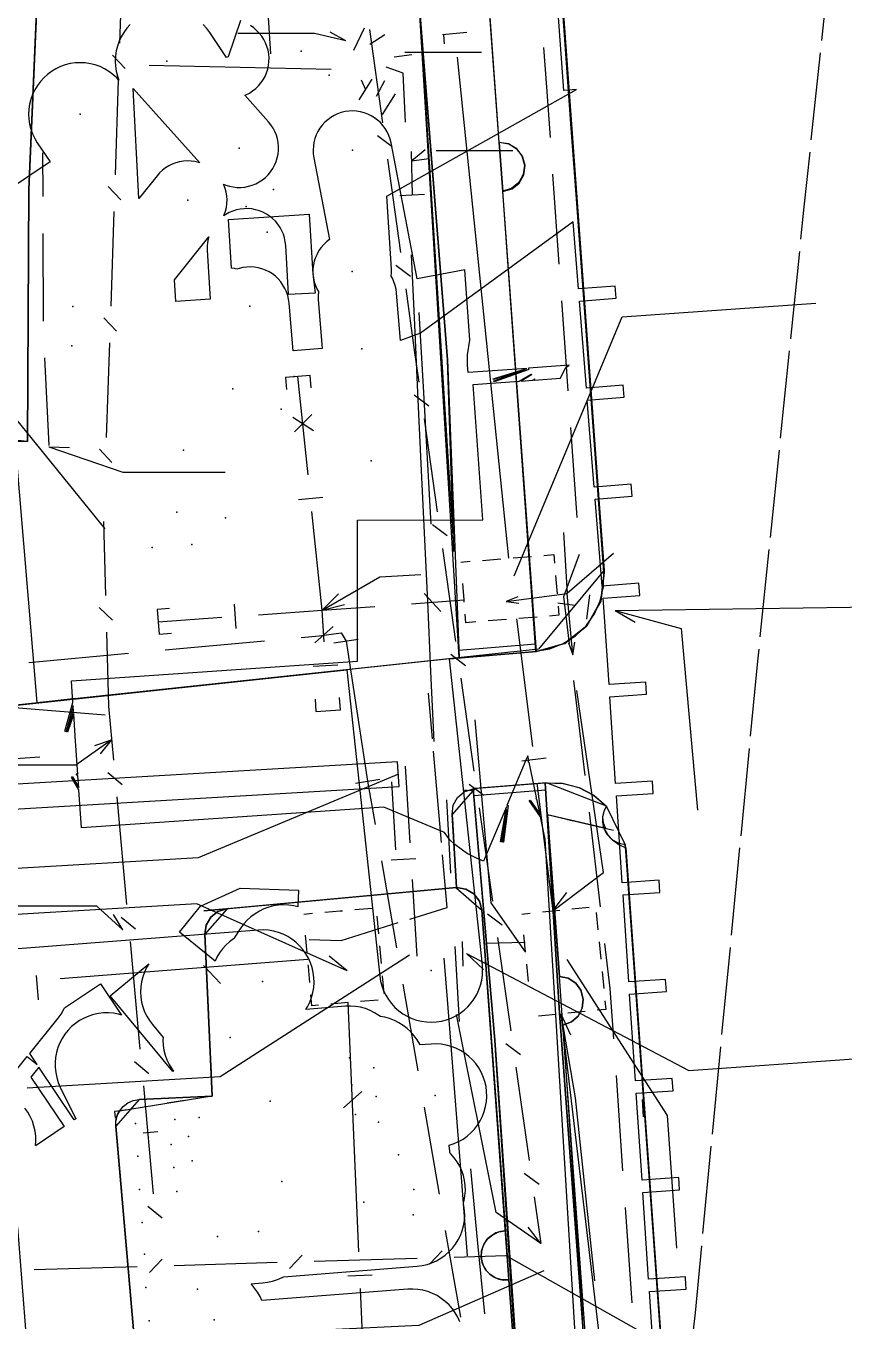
# Model space of a CAD drawing. Header units: metres. Extents: x -3903 to -3714, y 4981 to 6033.
# Drawn here: x -3861.6 to -3828.3, y 5657.2 to 5709.9 of the extents above; entities that cross this region are included whole.
import ezdxf

# ---------------------------------------------------------------- set-up
doc = ezdxf.new("R2010")
doc.units = ezdxf.units.M
for name, color, linetype in [('BOUNDARY', 7, 'Continuous'), ('BUSH', 7, 'Continuous'), ('CURB', 7, 'Continuous'), ('ELECTR_CABLE', 7, 'Continuous'), ('ELECTR_CABLE_COMM', 7, 'Continuous'), ('GAS', 7, 'Continuous'), ('GRASS', 7, 'Continuous'), ('GROUND', 7, 'Continuous'), ('HEAT', 7, 'Continuous'), ('LAMP', 7, 'Continuous'), ('LOUNGER', 7, 'Continuous'), ('OVERHEAD_POWER_LINE', 7, 'Continuous'), ('ROAD', 7, 'Continuous'), ('SEWER', 7, 'Continuous'), ('SIDEWALK_PATH', 7, 'Continuous'), ('TREE', 7, 'Continuous'), ('WATER_PIPELINE', 7, 'Continuous')]:
    doc.layers.add(name, color=color, linetype=linetype)

msp = doc.modelspace()

# ---------------------------------------------------------------- linework, layer by layer
at = {"layer": 'BOUNDARY'}
msp.add_lwpolyline([(-3861.566, 5656.48), (-3861.919, 5660.974), (-3869.332, 5660.32), (-3871.111, 5677.124), (-3871.54, 5681.485), (-3866.811, 5681.691), (-3866.817, 5682.722), (-3865.016, 5692.048), (-3864.798, 5693.042), (-3861.527, 5692.965), (-3861.464, 5703.213), (-3861.075, 5712.362)], dxfattribs=at)
at = {"layer": 'BUSH'}
for p in [(-3850.38, 5708.853), (-3849.248, 5707.874), (-3851.508, 5703.218), (-3852.629, 5702.531), (-3851.763, 5701.473), (-3859.677, 5698.46), (-3859.715, 5696.859), (-3850.67, 5695.598), (-3851.206, 5694.273), (-3855.446, 5690.077), (-3856.449, 5688.643), (-3854.836, 5688.77), (-3848.421, 5667.877), (-3847.435, 5667.47), (-3848.323, 5666.767), (-3847.337, 5666.299), (-3854.543, 5665.445), (-3848.175, 5665.56), (-3857.131, 5665.197), (-3855.525, 5665.367), (-3847.238, 5665.251), (-3855.672, 5664.347), (-3854.968, 5664.672), (-3857.034, 5663.863), (-3846.425, 5663.924), (-3855.572, 5663.404), (-3854.822, 5663.675), (-3856.96, 5662.505), (-3855.448, 5662.43), (-3845.805, 5662.508), (-3856.85, 5661.171), (-3845.828, 5661.483), (-3852.118, 5660.801), (-3856.764, 5659.886), (-3856.703, 5658.527), (-3854.606, 5658.449), (-3856.568, 5657.169), (-3853.928, 5657.203)]:
    msp.add_point(p, dxfattribs=at)
at = {"layer": 'CURB'}
for points in [[(-3867.861, 5808.623), (-3853.9, 5809.494), (-3852.929, 5809.577), (-3846.431, 5804.023), (-3844.586, 5777.956), (-3844.205, 5772.576), (-3843.415, 5761.417), (-3841.627, 5736.612), (-3841.49, 5734.714), (-3840.673, 5723.38), (-3839.406, 5705.714), (-3838.057, 5687.717), (-3840.726, 5684.51), (-3861.138, 5682.304)], [(-3840.834, 5684.41), (-3842.18, 5703.131), (-3842.323, 5705.126), (-3845.185, 5744.942), (-3845.328, 5746.936), (-3845.557, 5750.52), (-3844.632, 5751.588), (-3842.702, 5751.727)], [(-3843.959, 5684.164), (-3845.59, 5710.769), (-3846.545, 5711.707), (-3860.767, 5712.312), (-3861.079, 5712.276)], [(-3839.519, 5707.286), (-3839.467, 5706.571)], [(-3840.856, 5684.71), (-3843.976, 5684.445)], [(-3860.278, 5682.429), (-3859.549, 5682.511)], [(-3838.487, 5611.618), (-3836.91, 5590), (-3836.79, 5588.111), (-3835.722, 5587.177), (-3833.711, 5587.317), (-3830.984, 5590.528), (-3831.918, 5603.067), (-3832.061, 5604.995), (-3832.065, 5605.049), (-3837.167, 5676.29), (-3837.198, 5676.555), (-3837.957, 5678.112), (-3840.399, 5679.066), (-3843.321, 5678.833), (-3844.24, 5677.778), (-3844.066, 5674.802), (-3853.396, 5673.941), (-3854.303, 5672.899), (-3854.154, 5669.641)], [(-3843.381, 5678.745), (-3843.635, 5678.748), (-3843.737, 5678.749)], [(-3840.431, 5678.763), (-3843.362, 5678.529)], [(-3832.396, 5609.651), (-3834.402, 5609.531), (-3835.46, 5610.456), (-3839.735, 5669.201), (-3839.879, 5671.187), (-3840.452, 5679.062)], [(-3844.229, 5677.603), (-3844.188, 5676.892)], [(-3839.542, 5677.577), (-3838.856, 5677.417)], [(-3838.369, 5677.304), (-3837.682, 5677.144)], [(-3844.066, 5674.802), (-3844.097, 5674.8), (-3843.027, 5673.875), (-3842.075, 5660.823), (-3841.93, 5658.832), (-3839.571, 5626.486)], [(-3853.348, 5673.945), (-3853.411, 5673.939), (-3854.057, 5673.88)], [(-3854.171, 5670.009), (-3854.15, 5669.552), (-3854.139, 5669.298)], [(-3854.072, 5667.829), (-3854.002, 5666.309), (-3856.981, 5666.173), (-3857.931, 5665.087), (-3856.811, 5652.24), (-3850.407, 5646.777), (-3842.856, 5647.315), (-3841.334, 5627.349), (-3840.255, 5626.428), (-3839.571, 5626.485)], [(-3854.061, 5667.587), (-3854.028, 5666.875)], [(-3855.135, 5666.13), (-3855.839, 5666.019)], [(-3836.515, 5666.176), (-3836.465, 5665.473)], [(-3857.53, 5665.751), (-3857.56, 5665.747), (-3857.851, 5665.701), (-3857.983, 5665.68), (-3857.961, 5665.426)]]:
    msp.add_lwpolyline(points, dxfattribs=at)
at = {"layer": 'ELECTR_CABLE'}
for points in [[(-3849.288, 5723.885), (-3852.19, 5717.394), (-3851.637, 5708.732)], [(-3828.854, 5712.826), (-3828.898, 5712.272), (-3829.213, 5709.278)], [(-3848.246, 5708.892), (-3847.809, 5709.791)], [(-3849.847, 5709.573), (-3852.962, 5709.573)], [(-3848.566, 5709.265), (-3849.847, 5709.573)], [(-3848.566, 5709.265), (-3849.2, 5709.623)], [(-3847.589, 5709.128), (-3846.98, 5709.527)], [(-3846.6, 5708.616), (-3845.878, 5708.71)], [(-3846.166, 5708.804), (-3843.05, 5708.804)], [(-3840.245, 5705.339), (-3840.388, 5707.378), (-3840.514, 5709)], [(-3829.266, 5708.78), (-3829.639, 5705.234)], [(-3849.16, 5708.095), (-3856.572, 5708.266)], [(-3846.236, 5707.957), (-3846.926, 5708.19)], [(-3848.031, 5706.869), (-3847.497, 5707.714)], [(-3847.938, 5707.676), (-3847.764, 5707.292)], [(-3847.319, 5707.011), (-3846.983, 5707.657)], [(-3846.143, 5705.956), (-3846.236, 5707.957)], [(-3847.079, 5706.268), (-3846.546, 5707.114)], [(-3860.906, 5704.707), (-3860.902, 5702.925)], [(-3845.91, 5704.768), (-3845.865, 5702.998)], [(-3845.9, 5704.384), (-3845.333, 5704.84)], [(-3845.9, 5704.384), (-3845.178, 5704.472)], [(-3844.892, 5704.809), (-3841.777, 5704.809)], [(-3829.691, 5704.736), (-3829.925, 5702.516), (-3830.061, 5701.189)], [(-3839.883, 5700.181), (-3840.14, 5703.843)], [(-3846.364, 5702.97), (-3845.365, 5703.027)], [(-3860.898, 5701.425), (-3860.89, 5697.86)], [(-3845.76, 5697.711), (-3845.892, 5700.561)], [(-3830.112, 5700.692), (-3830.475, 5697.144)], [(-3839.521, 5695.024), (-3839.632, 5696.607), (-3839.778, 5698.685)], [(-3845.594, 5698.211), (-3845.423, 5695.19)], [(-3845.618, 5694.655), (-3845.76, 5697.711)], [(-3830.526, 5696.646), (-3830.539, 5696.511), (-3830.888, 5693.098)], [(-3860.827, 5696.362), (-3860.653, 5692.802)], [(-3845.423, 5695.19), (-3845.106, 5689.588)], [(-3845.497, 5692.057), (-3845.618, 5694.655)], [(-3839.158, 5689.866), (-3839.416, 5693.527)], [(-3860.65, 5692.735), (-3857.648, 5691.717), (-3853.472, 5691.717)], [(-3860.65, 5692.735), (-3859.812, 5692.715)], [(-3830.939, 5692.601), (-3831.302, 5689.053)], [(-3845.366, 5689.243), (-3845.497, 5692.057)], [(-3845.236, 5686.441), (-3845.366, 5689.243)], [(-3839.7, 5686.65), (-3839.063, 5688.371)], [(-3831.353, 5688.556), (-3831.716, 5685.008)], [(-3839.47, 5684.718), (-3839.7, 5686.65)], [(-3845.104, 5683.603), (-3845.236, 5686.441)], [(-3850.384, 5684.986), (-3849.653, 5685.053), (-3848.756, 5685.175), (-3848.561, 5684.834)], [(-3849.055, 5684.758), (-3848.067, 5684.91)], [(-3855.923, 5684.475), (-3851.877, 5684.848)], [(-3848.561, 5684.834), (-3847.685, 5679.133)], [(-3831.767, 5684.51), (-3831.818, 5684.013), (-3832.111, 5680.96)], [(-3861.463, 5683.964), (-3857.417, 5684.337)], [(-3844.972, 5680.753), (-3845.104, 5683.603)], [(-3838.834, 5679.365), (-3839.293, 5683.229)], [(-3845.044, 5680.855), (-3845.204, 5682.715)], [(-3844.679, 5676.638), (-3845.001, 5680.357)], [(-3832.158, 5680.463), (-3832.498, 5676.912)], [(-3848.179, 5679.057), (-3847.191, 5679.209)], [(-3847.685, 5679.133), (-3847.379, 5677.366)], [(-3844.472, 5678.374), (-3844.304, 5675.394)], [(-3838.199, 5674.012), (-3838.658, 5677.876)], [(-3845.958, 5673.522), (-3844.451, 5673.993), (-3844.636, 5676.139)], [(-3832.546, 5676.415), (-3832.886, 5672.864)], [(-3847.123, 5675.888), (-3846.511, 5672.353)], [(-3850.058, 5672.687), (-3848.759, 5672.647), (-3846.436, 5673.373)], [(-3844.134, 5672.399), (-3843.962, 5669.347)], [(-3837.664, 5668.65), (-3837.805, 5670.694), (-3838.022, 5672.523)], [(-3832.934, 5672.367), (-3833.274, 5668.817)], [(-3844.337, 5669.068), (-3844.562, 5671.928)], [(-3862.195, 5667.096), (-3861.53, 5667.923), (-3861.132, 5667.602), (-3861.43, 5668.047), (-3860.276, 5669.481), (-3860.155, 5669.647), (-3860.051, 5669.825), (-3860.016, 5669.901), (-3858.554, 5670.882), (-3857.701, 5669.612), (-3857.815, 5669.645), (-3858.017, 5669.683), (-3858.223, 5669.701), (-3858.429, 5669.698), (-3858.634, 5669.676), (-3858.835, 5669.633), (-3859.032, 5669.571), (-3859.221, 5669.49), (-3859.402, 5669.391), (-3859.572, 5669.275), (-3859.73, 5669.142), (-3859.874, 5668.995), (-3860.003, 5668.834), (-3860.115, 5668.661), (-3860.211, 5668.478), (-3860.287, 5668.287), (-3860.345, 5668.089), (-3860.383, 5667.887), (-3860.401, 5667.681), (-3860.398, 5667.475), (-3860.376, 5667.271), (-3860.333, 5667.069), (-3860.271, 5666.872), (-3860.19, 5666.683), (-3859.561, 5665.389), (-3859.621, 5665.349), (-3861.06, 5667.494), (-3861.388, 5667.086), (-3860.036, 5665.071), (-3861.176, 5664.306), (-3861.199, 5664.298), (-3861.185, 5664.481), (-3861.19, 5664.687), (-3861.215, 5664.891), (-3861.26, 5665.093), (-3861.325, 5665.288), (-3861.408, 5665.477), (-3861.51, 5665.656), (-3861.628, 5665.825)], [(-3846.255, 5670.875), (-3845.643, 5667.34)], [(-3844.092, 5665.948), (-3844.337, 5669.068)], [(-3833.322, 5668.319), (-3833.662, 5664.769)], [(-3837.292, 5663.272), (-3837.56, 5667.154)], [(-3843.847, 5662.824), (-3844.092, 5665.948)], [(-3845.387, 5665.862), (-3844.775, 5662.327)], [(-3833.71, 5664.271), (-3834.05, 5660.721)], [(-3843.498, 5663.349), (-3843.219, 5660.464)], [(-3843.611, 5659.817), (-3843.847, 5662.824)], [(-3836.92, 5657.895), (-3837.188, 5661.776)], [(-3844.52, 5660.849), (-3843.908, 5657.314)], [(-3843.219, 5660.464), (-3842.928, 5657.447)], [(-3834.098, 5660.223), (-3834.359, 5657.493), (-3834.442, 5656.673)]]:
    msp.add_lwpolyline(points, dxfattribs=at)
for points in [[(-3855.341, 5672.99), (-3854.484, 5674.04), (-3852.874, 5674.773), (-3850.497, 5674.701), (-3850.518, 5674.015), (-3850.687, 5674.057), (-3850.891, 5674.086), (-3851.097, 5674.096), (-3851.303, 5674.085), (-3851.507, 5674.054), (-3851.706, 5674.004), (-3851.9, 5673.934), (-3852.086, 5673.845), (-3852.263, 5673.739), (-3852.428, 5673.615), (-3852.58, 5673.477), (-3852.718, 5673.324), (-3852.84, 5673.158), (-3853.13, 5672.722), (-3853.133, 5672.72), (-3853.298, 5672.597), (-3853.45, 5672.458), (-3853.588, 5672.305), (-3853.711, 5672.139), (-3853.816, 5671.962), (-3853.89, 5671.805)], [(-3858.158, 5670.394), (-3856.587, 5671.697), (-3856.677, 5671.544), (-3856.764, 5671.357), (-3856.833, 5671.163), (-3856.882, 5670.963), (-3856.911, 5670.759), (-3856.92, 5670.553), (-3856.909, 5670.347), (-3856.878, 5670.143), (-3856.827, 5669.944), (-3856.756, 5669.75), (-3856.667, 5669.564), (-3856.56, 5669.388), (-3856.437, 5669.223), (-3856.005, 5668.703), (-3856.01, 5668.588), (-3856, 5668.382), (-3855.969, 5668.179), (-3855.919, 5667.979), (-3855.849, 5667.785), (-3855.76, 5667.599), (-3855.654, 5667.422), (-3855.586, 5667.331), (-3855.605, 5667.315)]]:
    msp.add_lwpolyline(points, close=True, dxfattribs=at)
at = {"layer": 'ELECTR_CABLE_COMM'}
for points in [[(-3857.646, 5713.015), (-3857.776, 5709.167)], [(-3847.611, 5709.731), (-3847.079, 5705.935)], [(-3858.057, 5708.691), (-3857.545, 5708.143)], [(-3857.826, 5707.668), (-3857.956, 5703.819)], [(-3847.274, 5705.418), (-3846.676, 5704.967)], [(-3846.871, 5704.45), (-3846.339, 5700.654)], [(-3858.237, 5703.344), (-3857.725, 5702.796)], [(-3858.006, 5702.32), (-3858.136, 5698.472)], [(-3846.534, 5700.137), (-3845.936, 5699.686)], [(-3846.131, 5699.169), (-3845.781, 5696.672), (-3845.597, 5695.374)], [(-3858.367, 5689.403), (-3865.151, 5697.774), (-3873.016, 5697.774)], [(-3858.417, 5697.997), (-3857.906, 5697.449)], [(-3858.187, 5696.973), (-3858.317, 5693.125)], [(-3845.792, 5694.856), (-3845.193, 5694.406)], [(-3845.387, 5693.888), (-3844.85, 5690.094)], [(-3858.598, 5692.649), (-3858.086, 5692.102)], [(-3858.432, 5689.702), (-3858.351, 5686.692)], [(-3845.044, 5689.576), (-3844.445, 5689.126)], [(-3844.639, 5688.609), (-3844.102, 5684.814)], [(-3858.603, 5686.2), (-3858.058, 5685.685)], [(-3858.31, 5685.193), (-3858.229, 5682.183)], [(-3844.296, 5684.297), (-3843.697, 5683.846)], [(-3843.892, 5683.329), (-3843.354, 5679.534)], [(-3858.367, 5681.815), (-3876.138, 5683.262), (-3883.599, 5682.704)], [(-3858.229, 5682.183), (-3858.027, 5679.988)], [(-3858.111, 5680.808), (-3859.556, 5679.782)], [(-3858.111, 5680.808), (-3858.798, 5680.566)], [(-3858.111, 5680.808), (-3858.566, 5680.24)], [(-3859.556, 5679.782), (-3866.948, 5679.782)], [(-3858.247, 5679.481), (-3857.67, 5679.002)], [(-3843.549, 5679.017), (-3842.949, 5678.566)], [(-3857.89, 5678.495), (-3857.487, 5674.106)], [(-3843.144, 5678.049), (-3842.606, 5674.254)], [(-3858.7, 5674.043), (-3862.665, 5674.043)], [(-3857.642, 5673.086), (-3858.7, 5674.043)], [(-3857.642, 5673.086), (-3858.027, 5673.704)], [(-3857.706, 5673.598), (-3857.13, 5673.119)], [(-3842.801, 5673.737), (-3842.202, 5673.286)], [(-3842.396, 5672.769), (-3841.859, 5668.974)], [(-3857.349, 5672.612), (-3856.946, 5668.223)], [(-3840.632, 5660.312), (-3842.444, 5661.575), (-3844.067, 5669.639)], [(-3842.053, 5668.457), (-3841.454, 5668.007)], [(-3857.165, 5667.715), (-3856.589, 5667.236)], [(-3841.648, 5667.489), (-3841.111, 5663.695)], [(-3856.808, 5666.729), (-3856.405, 5662.34)], [(-3856.218, 5664.857), (-3856.815, 5664.798)], [(-3841.305, 5663.177), (-3840.706, 5662.727)], [(-3840.901, 5662.209), (-3840.632, 5660.312)], [(-3856.624, 5661.833), (-3856.048, 5661.353)], [(-3840.632, 5660.312), (-3841.145, 5660.975)], [(-3856.562, 5659.129), (-3856.048, 5659.674)], [(-3850.865, 5659.298), (-3850.351, 5659.843)], [(-3849.858, 5659.592), (-3845.661, 5659.717)], [(-3845.168, 5659.466), (-3844.654, 5660.011)], [(-3844.162, 5659.761), (-3842.063, 5659.823)], [(-3842.063, 5659.823), (-3833.344, 5654.913), (-3825.902, 5655.614)], [(-3861.252, 5659.255), (-3857.055, 5659.38)], [(-3855.555, 5659.424), (-3851.358, 5659.548)], [(-3840.513, 5659.207), (-3845.604, 5656.98), (-3853.495, 5656.598)]]:
    msp.add_lwpolyline(points, dxfattribs=at)
at = {"layer": 'GAS'}
msp.add_lwpolyline([(-3835.979, 5654.826), (-3836.214, 5658.362), (-3834.717, 5658.461), (-3834.746, 5658.894), (-3834.75, 5658.96), (-3836.247, 5658.861), (-3836.482, 5662.396), (-3834.985, 5662.496), (-3835.018, 5662.995), (-3836.515, 5662.895), (-3836.75, 5666.431), (-3835.253, 5666.531), (-3835.286, 5667.029), (-3836.783, 5666.93), (-3837.018, 5670.466), (-3835.521, 5670.565), (-3835.555, 5671.064), (-3837.051, 5670.965), (-3837.286, 5674.5), (-3835.79, 5674.6), (-3835.823, 5675.099), (-3837.32, 5674.999), (-3837.555, 5678.535), (-3836.058, 5678.634), (-3836.091, 5679.133), (-3837.588, 5679.034), (-3837.823, 5682.57), (-3836.326, 5682.669), (-3836.359, 5683.168), (-3837.856, 5683.069), (-3838.065, 5686.214), (-3838.094, 5686.577), (-3836.599, 5686.697), (-3836.639, 5687.195), (-3838.134, 5687.075), (-3838.417, 5690.607), (-3836.922, 5690.727), (-3836.962, 5691.226), (-3838.457, 5691.106), (-3838.741, 5694.638), (-3837.245, 5694.758), (-3837.285, 5695.256), (-3838.781, 5695.136), (-3839.064, 5698.668), (-3837.569, 5698.788), (-3837.609, 5699.287), (-3839.104, 5699.167), (-3839.323, 5701.899), (-3845.524, 5697.37), (-3846.343, 5697.065), (-3846.501, 5699.002), (-3846.522, 5699.157), (-3846.557, 5699.31), (-3846.608, 5699.459), (-3846.672, 5699.602), (-3846.721, 5699.686), (-3846.71, 5699.822), (-3846.712, 5699.979), (-3846.905, 5702.941), (-3839.183, 5707.285), (-3839.702, 5707.248), (-3839.952, 5710.783)], dxfattribs=at)
msp.add_lwpolyline([(-3850.717, 5696.651), (-3850.875, 5698.593), (-3850.895, 5698.748), (-3850.931, 5698.901), (-3850.981, 5699.05), (-3851.046, 5699.193), (-3851.125, 5699.329), (-3851.216, 5699.457), (-3851.32, 5699.575), (-3851.434, 5699.682), (-3851.559, 5699.778), (-3851.692, 5699.861), (-3851.833, 5699.93), (-3851.98, 5699.986), (-3852.131, 5700.027), (-3852.286, 5700.052), (-3852.443, 5700.063), (-3852.6, 5700.057), (-3852.755, 5700.037), (-3852.908, 5700.001), (-3852.997, 5699.972), (-3853.102, 5700), (-3853.217, 5700.019), (-3853.346, 5702.001), (-3850.065, 5702.215), (-3849.905, 5699.771), (-3849.887, 5699.615), (-3849.854, 5699.461), (-3849.806, 5699.312), (-3849.744, 5699.168), (-3849.684, 5699.06), (-3849.685, 5699.055), (-3849.696, 5698.899), (-3849.691, 5698.742), (-3849.528, 5696.748)], close=True, dxfattribs=at)
at = {"layer": 'GRASS'}
for points in [[(-3845.203, 5744.956), (-3842.342, 5705.14), (-3841.955, 5705.083), (-3841.63, 5704.89), (-3841.4, 5704.59), (-3841.296, 5704.213), (-3841.345, 5703.825), (-3841.53, 5703.496), (-3841.824, 5703.258), (-3842.199, 5703.146), (-3840.853, 5684.425), (-3840.268, 5684.524), (-3839.72, 5684.734), (-3839.223, 5685.047), (-3838.792, 5685.455), (-3838.45, 5685.939), (-3838.212, 5686.476), (-3838.083, 5687.049), (-3838.069, 5687.642), (-3841.509, 5734.728)], [(-3841.112, 5647.573), (-3841.93, 5658.832), (-3842.203, 5658.833), (-3842.462, 5658.906), (-3842.692, 5659.045), (-3842.879, 5659.245), (-3843.005, 5659.487), (-3843.06, 5659.75), (-3843.044, 5660.018), (-3842.954, 5660.277), (-3842.798, 5660.501), (-3842.591, 5660.672), (-3842.346, 5660.782), (-3842.075, 5660.823), (-3843.027, 5673.875), (-3843.13, 5674.25), (-3843.359, 5674.549), (-3843.682, 5674.742), (-3844.066, 5674.802), (-3853.411, 5673.939), (-3853.775, 5673.827), (-3854.063, 5673.596), (-3854.248, 5673.277), (-3854.303, 5672.899), (-3854.002, 5666.309), (-3857.784, 5665.702), (-3857.84, 5665.596), (-3857.886, 5665.485), (-3857.92, 5665.37), (-3857.943, 5665.251), (-3856.853, 5652.723)]]:
    msp.add_lwpolyline(points, dxfattribs=at)
for points in [[(-3861.079, 5712.276), (-3861.464, 5703.213), (-3861.527, 5692.965), (-3862.037, 5693.017), (-3861.14, 5682.333), (-3843.959, 5684.164), (-3845.59, 5710.769), (-3845.68, 5711.129), (-3845.888, 5711.422), (-3846.185, 5711.623), (-3846.545, 5711.707), (-3860.767, 5712.312), (-3860.846, 5712.312), (-3860.924, 5712.306), (-3861.002, 5712.294)], [(-3840.358, 5677.767), (-3840.452, 5679.062), (-3839.758, 5679.049), (-3839.093, 5678.88), (-3838.484, 5678.564), (-3837.957, 5678.112), (-3838.063, 5677.908), (-3838.119, 5677.688), (-3838.123, 5677.461), (-3838.076, 5677.235)], [(-3837.18, 5676.423), (-3832.399, 5609.71), (-3834.402, 5609.531), (-3834.793, 5609.585), (-3835.121, 5609.776), (-3835.355, 5610.077), (-3835.46, 5610.456), (-3839.735, 5669.201), (-3839.385, 5669.33), (-3839.114, 5669.569), (-3838.946, 5669.889), (-3838.904, 5670.26), (-3838.999, 5670.62), (-3839.212, 5670.912), (-3839.515, 5671.11), (-3839.879, 5671.187), (-3840.373, 5677.77), (-3838.076, 5677.235), (-3837.917, 5676.968), (-3837.71, 5676.739), (-3837.462, 5676.555)], [(-3857.784, 5665.702), (-3857.632, 5665.892), (-3857.441, 5666.037), (-3857.221, 5666.132), (-3856.981, 5666.173), (-3854.002, 5666.309)]]:
    msp.add_lwpolyline(points, close=True, dxfattribs=at)
at = {"layer": 'GROUND'}
for points in [[(-3841.627, 5736.612), (-3838.05, 5687.628), (-3838.197, 5686.448), (-3838.764, 5685.451), (-3839.663, 5684.738), (-3840.806, 5684.413), (-3842.18, 5703.131), (-3842.326, 5705.126), (-3844.69, 5737.313)], [(-3845.59, 5710.769), (-3844.179, 5688.485), (-3844.437, 5696.286), (-3843.959, 5684.164), (-3840.806, 5684.413), (-3844.641, 5684.087), (-3866.811, 5681.704), (-3866.817, 5682.722), (-3865.016, 5692.048), (-3864.798, 5693.042), (-3861.527, 5692.965), (-3861.464, 5703.213), (-3861.077, 5712.325)], [(-3835.46, 5610.456), (-3839.872, 5669.688), (-3840.452, 5679.062), (-3840.399, 5679.066), (-3839.718, 5679.043), (-3839.068, 5678.87), (-3838.473, 5678.557), (-3837.957, 5678.112), (-3838.074, 5677.902), (-3838.121, 5677.672), (-3838.097, 5677.438), (-3838.001, 5677.218), (-3838.076, 5677.235), (-3837.941, 5676.971), (-3837.74, 5676.762), (-3837.487, 5676.62), (-3837.206, 5676.557), (-3837.206, 5676.556), (-3831.97, 5603.79)], [(-3856.853, 5652.723), (-3857.931, 5665.087), (-3857.932, 5665.248), (-3857.908, 5665.407), (-3857.858, 5665.559), (-3857.784, 5665.702), (-3857.632, 5665.892), (-3857.441, 5666.037), (-3857.221, 5666.132), (-3856.981, 5666.173), (-3854.002, 5666.309), (-3854.303, 5672.899), (-3854.248, 5673.277), (-3854.063, 5673.596), (-3853.775, 5673.827), (-3853.411, 5673.939), (-3854.347, 5673.853), (-3844.065, 5674.802), (-3844.093, 5675.271), (-3844.065, 5674.802), (-3843.681, 5674.742), (-3843.359, 5674.549), (-3843.13, 5674.25), (-3843.027, 5673.875), (-3842.075, 5660.823), (-3842.273, 5660.801), (-3842.46, 5660.741), (-3842.632, 5660.645), (-3842.784, 5660.516), (-3842.906, 5660.36), (-3842.995, 5660.184), (-3843.048, 5659.995), (-3843.063, 5659.797), (-3843.035, 5659.588), (-3842.965, 5659.392), (-3842.856, 5659.214), (-3842.711, 5659.062), (-3842.538, 5658.943), (-3842.345, 5658.864), (-3842.14, 5658.826), (-3841.93, 5658.832), (-3840.983, 5645.845)]]:
    msp.add_lwpolyline(points, dxfattribs=at)
at = {"layer": 'HEAT'}
for points in [[(-3857.338, 5709.929), (-3857.477, 5709.777), (-3857.6, 5709.611), (-3857.706, 5709.435), (-3857.794, 5709.248), (-3857.864, 5709.054), (-3857.914, 5708.855), (-3857.944, 5708.651), (-3857.955, 5708.445), (-3857.945, 5708.239), (-3857.915, 5708.035), (-3857.865, 5707.835), (-3857.805, 5707.668), (-3857.89, 5707.762), (-3858.043, 5707.901), (-3858.208, 5708.024), (-3858.385, 5708.13), (-3858.571, 5708.218), (-3858.765, 5708.288), (-3858.965, 5708.338), (-3859.169, 5708.368), (-3859.375, 5708.379), (-3859.58, 5708.369), (-3859.784, 5708.339), (-3859.984, 5708.289), (-3860.178, 5708.22), (-3860.365, 5708.132), (-3860.542, 5708.026), (-3860.707, 5707.903), (-3860.86, 5707.765), (-3860.999, 5707.613), (-3861.122, 5707.447), (-3861.228, 5707.271), (-3861.316, 5707.084), (-3861.386, 5706.89), (-3861.436, 5706.691), (-3861.466, 5706.487), (-3861.477, 5706.281), (-3861.467, 5706.075), (-3861.437, 5705.871), (-3861.387, 5705.671), (-3861.318, 5705.477), (-3861.23, 5705.291), (-3861.124, 5705.114), (-3860.605, 5704.336), (-3863.136, 5702.649)], [(-3852.854, 5710.093), (-3853.358, 5708.619), (-3853.427, 5708.586), (-3854.107, 5709.608), (-3854.23, 5709.773), (-3854.368, 5709.926)]]:
    msp.add_lwpolyline(points, dxfattribs=at)
at = {"layer": 'LAMP'}
msp.add_point((-3839.569, 5686.766), dxfattribs=at)
at = {"layer": 'LOUNGER'}
msp.add_point((-3853.791, 5660.601), dxfattribs=at)
at = {"layer": 'OVERHEAD_POWER_LINE'}
for points in [[(-3839.709, 5689.261), (-3839.564, 5686.765)], [(-3837.673, 5688.4), (-3839.564, 5686.765)], [(-3842.043, 5686.442), (-3839.564, 5686.765)], [(-3841.566, 5686.639), (-3842.043, 5686.442), (-3841.529, 5686.374)], [(-3839.331, 5684.276), (-3839.564, 5686.765)], [(-3839.511, 5684.76), (-3839.331, 5684.276), (-3839.244, 5684.787)]]:
    msp.add_lwpolyline(points, dxfattribs=at)
at = {"layer": 'ROAD'}
for points in [[(-3867.011, 5681.683), (-3848.528, 5683.669), (-3847.188, 5671.199), (-3847.156, 5670.996), (-3847.104, 5670.796), (-3847.033, 5670.603), (-3846.943, 5670.417), (-3846.835, 5670.242), (-3846.711, 5670.077), (-3846.571, 5669.926), (-3846.418, 5669.789), (-3846.251, 5669.667), (-3846.073, 5669.563), (-3845.886, 5669.477), (-3845.691, 5669.409), (-3845.491, 5669.361), (-3845.287, 5669.332), (-3845.081, 5669.324), (-3844.875, 5669.336), (-3844.672, 5669.368), (-3844.472, 5669.42), (-3844.279, 5669.491), (-3844.093, 5669.581), (-3843.918, 5669.688), (-3843.753, 5669.812), (-3843.602, 5669.952), (-3843.465, 5670.106), (-3843.343, 5670.273), (-3843.239, 5670.45), (-3843.153, 5670.637), (-3843.085, 5670.832), (-3843.037, 5671.032), (-3843.008, 5671.237), (-3843, 5671.442), (-3843.012, 5671.648), (-3844.351, 5684.111), (-3840.807, 5684.413), (-3840.805, 5684.413), (-3839.665, 5684.738), (-3839.662, 5684.74), (-3838.766, 5685.45), (-3838.763, 5685.453), (-3838.198, 5686.447), (-3838.197, 5686.451), (-3838.05, 5687.627), (-3838.05, 5687.629), (-3841.488, 5734.707)], [(-3843.928, 5657.123), (-3844.012, 5657.311), (-3844.115, 5657.49), (-3844.234, 5657.658), (-3844.369, 5657.814), (-3844.519, 5657.955), (-3844.682, 5658.081), (-3844.857, 5658.191), (-3845.041, 5658.282), (-3845.234, 5658.356), (-3845.433, 5658.41), (-3845.636, 5658.444), (-3845.842, 5658.458), (-3846.048, 5658.452), (-3851.981, 5657.988), (-3852.056, 5658.155), (-3852.159, 5658.334), (-3852.278, 5658.502), (-3852.413, 5658.658), (-3852.427, 5658.67), (-3851.954, 5658.707), (-3851.749, 5658.733), (-3851.548, 5658.779), (-3851.353, 5658.845), (-3851.165, 5658.929), (-3851.107, 5658.963), (-3845.664, 5659.389), (-3845.459, 5659.415), (-3845.258, 5659.461), (-3845.063, 5659.527), (-3844.875, 5659.611), (-3844.696, 5659.714), (-3844.528, 5659.833), (-3844.373, 5659.968), (-3844.231, 5660.118), (-3844.105, 5660.281), (-3843.996, 5660.456), (-3843.904, 5660.64), (-3843.831, 5660.833), (-3843.777, 5661.032), (-3843.742, 5661.235), (-3843.728, 5661.441), (-3843.734, 5661.647), (-3843.76, 5661.851), (-3843.783, 5661.95), (-3843.754, 5662.057), (-3843.719, 5662.26), (-3843.705, 5662.466), (-3843.711, 5662.672), (-3843.737, 5662.876), (-3843.783, 5663.077), (-3843.849, 5663.272), (-3843.933, 5663.46), (-3844.036, 5663.639), (-3844.155, 5663.807), (-3844.29, 5663.963), (-3844.33, 5664), (-3844.332, 5664.088), (-3844.358, 5664.292), (-3844.363, 5664.314), (-3844.361, 5664.314), (-3844.166, 5664.38), (-3843.978, 5664.464), (-3843.799, 5664.567), (-3843.631, 5664.686), (-3843.476, 5664.821), (-3843.334, 5664.971), (-3843.208, 5665.134), (-3843.099, 5665.309), (-3843.007, 5665.493), (-3842.934, 5665.686), (-3842.88, 5665.885), (-3842.845, 5666.088), (-3842.831, 5666.294), (-3842.837, 5666.5), (-3842.863, 5666.704), (-3842.909, 5666.905), (-3842.975, 5667.1), (-3843.059, 5667.288), (-3843.162, 5667.467), (-3843.281, 5667.635), (-3843.416, 5667.791), (-3843.566, 5667.932), (-3843.729, 5668.058), (-3843.904, 5668.168), (-3844.088, 5668.259), (-3844.281, 5668.333), (-3844.48, 5668.387), (-3844.683, 5668.421), (-3844.889, 5668.435), (-3845.095, 5668.429), (-3845.55, 5668.394), (-3845.563, 5668.422), (-3845.666, 5668.601), (-3845.785, 5668.769), (-3845.92, 5668.925), (-3846.07, 5669.066), (-3846.233, 5669.192), (-3846.408, 5669.302), (-3846.592, 5669.393), (-3846.785, 5669.467), (-3846.984, 5669.521), (-3847.157, 5669.55), (-3847.22, 5669.599), (-3847.395, 5669.709), (-3847.579, 5669.8), (-3847.772, 5669.874), (-3847.971, 5669.928), (-3848.174, 5669.962), (-3848.38, 5669.976), (-3848.586, 5669.97), (-3850.196, 5669.844), (-3850.13, 5669.95), (-3850.038, 5670.134), (-3849.965, 5670.327), (-3849.911, 5670.526), (-3849.876, 5670.729), (-3849.862, 5670.935), (-3849.868, 5671.141), (-3849.894, 5671.345), (-3849.94, 5671.546), (-3850.006, 5671.741), (-3850.09, 5671.929), (-3850.193, 5672.108), (-3850.312, 5672.276), (-3850.447, 5672.432), (-3850.597, 5672.573), (-3850.76, 5672.699), (-3850.935, 5672.809), (-3851.119, 5672.9), (-3851.312, 5672.974), (-3851.511, 5673.028), (-3851.714, 5673.062), (-3851.92, 5673.076), (-3852.126, 5673.07), (-3862.802, 5672.234)]]:
    msp.add_lwpolyline(points, dxfattribs=at)
at = {"layer": 'SEWER'}
for points in [[(-3839.157, 5655.291), (-3840.456, 5676.772), (-3840.646, 5677.679), (-3841.103, 5678.344), (-3841.096, 5678.351), (-3841.072, 5678.366), (-3840.666, 5677.776), (-3840.796, 5678.401), (-3840.828, 5678.414), (-3840.811, 5678.473), (-3841.109, 5679.901), (-3841.116, 5679.893), (-3841.126, 5679.9), (-3841.152, 5679.926), (-3841.122, 5679.96), (-3841.164, 5680.165), (-3841.24, 5679.983), (-3841.244, 5679.986), (-3842.014, 5678.146), (-3842.01, 5678.145), (-3842.01, 5678.144), (-3842, 5678.143), (-3841.997, 5678.142), (-3841.993, 5678.142), (-3841.959, 5678.136), (-3842.147, 5676.648), (-3842.189, 5676.654), (-3842.022, 5677.979), (-3842.247, 5676.663), (-3842.278, 5676.668), (-3842.035, 5678.086), (-3842.961, 5675.873), (-3843.247, 5675.993), (-3843.581, 5676.158), (-3843.613, 5676.176), (-3844.128, 5676.549), (-3844.164, 5676.582), (-3844.311, 5676.724), (-3844.335, 5676.749), (-3844.552, 5677.047), (-3847.019, 5678.08), (-3859.322, 5677.233), (-3859.429, 5678.781), (-3859.729, 5679.29), (-3859.712, 5679.303), (-3859.694, 5679.311), (-3859.435, 5678.873), (-3859.468, 5679.346), (-3859.536, 5679.425), (-3859.526, 5679.436), (-3859.51, 5679.447), (-3859.472, 5679.403), (-3859.579, 5680.967), (-3859.586, 5680.972), (-3859.58, 5680.979), (-3859.642, 5681.871), (-3859.899, 5681.134), (-3859.926, 5681.142), (-3859.932, 5681.145), (-3859.648, 5681.959), (-3859.664, 5682.194), (-3859.95, 5681.151), (-3859.962, 5681.153), (-3859.997, 5681.164), (-3859.674, 5682.34), (-3859.734, 5683.219), (-3848.089, 5684.02), (-3848.096, 5689.761), (-3842.989, 5689.767), (-3843.386, 5695.277), (-3841.521, 5695.412), (-3841.03, 5695.703), (-3841.018, 5695.686), (-3841.009, 5695.668), (-3841.43, 5695.418), (-3840.963, 5695.452), (-3840.895, 5695.511), (-3840.884, 5695.5), (-3840.873, 5695.485), (-3840.905, 5695.456), (-3839.826, 5695.534), (-3839.625, 5695.964), (-3839.482, 5696.061), (-3841.134, 5695.942), (-3841.133, 5695.938), (-3841.134, 5695.938), (-3841.131, 5695.928), (-3841.13, 5695.925), (-3841.129, 5695.922), (-3841.118, 5695.889), (-3842.53, 5695.384), (-3842.545, 5695.425), (-3841.286, 5695.874), (-3842.563, 5695.481), (-3842.572, 5695.51), (-3841.197, 5695.933), (-3843.589, 5695.761), (-3843.612, 5696.07), (-3843.615, 5696.443), (-3843.613, 5696.48), (-3843.517, 5697.085), (-3843.723, 5699.951), (-3845.661, 5699.577), (-3846.728, 5705.116), (-3846.765, 5705.269), (-3846.817, 5705.417), (-3846.883, 5705.559), (-3846.963, 5705.695), (-3847.056, 5705.821), (-3847.161, 5705.938), (-3847.276, 5706.044), (-3847.402, 5706.139), (-3847.536, 5706.22), (-3847.678, 5706.288), (-3847.825, 5706.342), (-3847.977, 5706.381), (-3848.132, 5706.405), (-3848.289, 5706.414), (-3848.446, 5706.407), (-3848.601, 5706.385), (-3848.754, 5706.348), (-3848.902, 5706.296), (-3849.044, 5706.229), (-3849.18, 5706.149), (-3849.306, 5706.057), (-3849.423, 5705.952), (-3849.529, 5705.836), (-3849.624, 5705.711), (-3849.705, 5705.576), (-3849.773, 5705.435), (-3849.827, 5705.287), (-3849.866, 5705.135), (-3849.89, 5704.98), (-3849.899, 5704.823), (-3849.892, 5704.667), (-3849.87, 5704.511), (-3849.229, 5701.183), (-3849.233, 5701.181), (-3849.357, 5701.084), (-3849.47, 5700.975), (-3849.573, 5700.856), (-3849.663, 5700.727), (-3849.74, 5700.59), (-3849.803, 5700.447), (-3849.852, 5700.298), (-3849.886, 5700.144), (-3849.905, 5699.988), (-3849.908, 5699.831), (-3849.896, 5699.675), (-3849.811, 5699.001), (-3850.895, 5698.937), (-3851.014, 5700.933), (-3851.031, 5701.089), (-3851.063, 5701.243), (-3851.11, 5701.393), (-3851.171, 5701.537), (-3851.247, 5701.675), (-3851.335, 5701.804), (-3851.436, 5701.925), (-3851.548, 5702.035), (-3851.671, 5702.133), (-3851.802, 5702.219), (-3851.941, 5702.292), (-3852.087, 5702.35), (-3852.238, 5702.394), (-3852.392, 5702.423), (-3852.549, 5702.437), (-3852.706, 5702.435), (-3852.862, 5702.419), (-3853.015, 5702.386), (-3853.165, 5702.339), (-3853.31, 5702.278), (-3853.447, 5702.202), (-3853.532, 5702.145), (-3853.514, 5702.183), (-3853.463, 5702.331), (-3853.427, 5702.484), (-3853.406, 5702.64), (-3853.4, 5702.797), (-3853.41, 5702.953), (-3853.435, 5703.108), (-3853.475, 5703.26), (-3853.529, 5703.407), (-3853.543, 5703.435), (-3853.457, 5703.398), (-3853.307, 5703.352), (-3853.153, 5703.32), (-3852.997, 5703.303), (-3852.84, 5703.302), (-3852.683, 5703.316), (-3852.529, 5703.346), (-3852.379, 5703.39), (-3852.233, 5703.45), (-3852.094, 5703.523), (-3851.963, 5703.609), (-3851.841, 5703.708), (-3851.729, 5703.818), (-3851.629, 5703.938), (-3851.54, 5704.068), (-3851.465, 5704.206), (-3851.404, 5704.351), (-3851.358, 5704.501), (-3851.326, 5704.655), (-3851.309, 5704.811), (-3851.308, 5704.968), (-3851.322, 5705.124), (-3851.352, 5705.278), (-3851.396, 5705.429), (-3851.456, 5705.574), (-3851.529, 5705.713), (-3851.615, 5705.845), (-3851.714, 5705.967), (-3852.681, 5707.05), (-3852.632, 5707.069), (-3852.492, 5707.141), (-3852.36, 5707.226), (-3852.237, 5707.324), (-3852.124, 5707.433), (-3852.023, 5707.553), (-3851.933, 5707.682), (-3851.857, 5707.819), (-3851.795, 5707.963), (-3851.747, 5708.113), (-3851.714, 5708.266), (-3851.696, 5708.422), (-3851.693, 5708.579), (-3851.706, 5708.736), (-3851.734, 5708.89), (-3851.777, 5709.041), (-3851.835, 5709.187), (-3851.907, 5709.327), (-3851.992, 5709.459), (-3852.089, 5709.582), (-3852.198, 5709.695), (-3852.318, 5709.796), (-3852.447, 5709.886)], [(-3874.037, 5679.227), (-3861.025, 5680.122)]]:
    msp.add_lwpolyline(points, dxfattribs=at)
for points in [[(-3857.226, 5707.334), (-3854.516, 5704.3), (-3854.554, 5704.314), (-3854.707, 5704.35), (-3854.863, 5704.371), (-3855.02, 5704.377), (-3855.176, 5704.367), (-3855.331, 5704.342), (-3855.483, 5704.302), (-3855.63, 5704.247), (-3855.772, 5704.178), (-3855.905, 5704.096), (-3856.03, 5704.001), (-3856.145, 5703.894), (-3856.249, 5703.776), (-3856.989, 5702.851)], [(-3855.492, 5698.664), (-3855.544, 5699.536), (-3854.146, 5701.283), (-3854.167, 5701.211), (-3854.196, 5701.057), (-3854.21, 5700.901), (-3854.208, 5700.743), (-3854.089, 5698.747)]]:
    msp.add_lwpolyline(points, close=True, dxfattribs=at)
at = {"layer": 'SIDEWALK_PATH'}
for points in [[(-3845.645, 5711.669), (-3844.437, 5696.286), (-3843.959, 5684.164), (-3840.806, 5684.413), (-3842.18, 5703.131), (-3842.326, 5705.126), (-3844.69, 5737.313)], [(-3840.74, 5642.23), (-3842.51, 5668.59), (-3843.381, 5678.828), (-3840.452, 5679.062), (-3839.872, 5669.688), (-3835.46, 5610.456)]]:
    msp.add_lwpolyline(points, dxfattribs=at)
for points in [[(-3844.179, 5688.485), (-3844.437, 5696.286), (-3845.59, 5710.769)], [(-3842.323, 5705.126), (-3842.18, 5703.131), (-3841.805, 5703.244), (-3841.511, 5703.481), (-3841.326, 5703.811), (-3841.277, 5704.199), (-3841.381, 5704.576), (-3841.611, 5704.875), (-3841.936, 5705.068)], [(-3843.027, 5673.875), (-3843.13, 5674.25), (-3843.359, 5674.549), (-3843.681, 5674.742), (-3844.065, 5674.802), (-3844.24, 5677.778), (-3844.194, 5678.149), (-3844.021, 5678.467), (-3843.746, 5678.702), (-3843.393, 5678.824), (-3842.51, 5668.59), (-3840.149, 5634.414)], [(-3839.735, 5669.201), (-3838.938, 5657.221), (-3839.872, 5669.688), (-3840.358, 5677.767), (-3839.879, 5671.187), (-3839.515, 5671.11), (-3839.212, 5670.912), (-3838.999, 5670.62), (-3838.904, 5670.26), (-3838.946, 5669.889), (-3839.114, 5669.569), (-3839.385, 5669.33)], [(-3841.93, 5658.832), (-3842.075, 5660.823), (-3842.273, 5660.801), (-3842.46, 5660.741), (-3842.632, 5660.645), (-3842.784, 5660.516), (-3842.906, 5660.36), (-3842.995, 5660.184), (-3843.048, 5659.995), (-3843.063, 5659.797), (-3843.035, 5659.588), (-3842.965, 5659.392), (-3842.856, 5659.214), (-3842.711, 5659.062), (-3842.538, 5658.943), (-3842.345, 5658.864), (-3842.14, 5658.826)]]:
    msp.add_lwpolyline(points, close=True, dxfattribs=at)
at = {"layer": 'TREE'}
for p in [(-3855.855, 5708.442), (-3859.377, 5706.279), (-3852.907, 5704.901), (-3848.299, 5704.814), (-3854.999, 5702.777), (-3848.309, 5699.875), (-3852.47, 5698.462), (-3847.921, 5696.736), (-3853.168, 5695.107), (-3855.18, 5692.603), (-3847.534, 5692.17), (-3853.47, 5689.858), (-3845.1, 5671.424), (-3851.962, 5670.977), (-3853.278, 5668.704), (-3851.643, 5666.108), (-3844.931, 5666.335), (-3851.17, 5662.833), (-3847.836, 5662.002)]:
    msp.add_point(p, dxfattribs=at)
at = {"layer": 'WATER_PIPELINE'}
for points in [[(-3843.64, 5709.609), (-3844.633, 5709.508)], [(-3844.6, 5709.511), (-3844.563, 5709.151)], [(-3844.038, 5708.605), (-3841.949, 5688.206)], [(-3841.715, 5687.485), (-3837.326, 5698.028), (-3829.446, 5698.589)], [(-3849.982, 5695.147), (-3850.02, 5695.646), (-3851.018, 5695.568), (-3850.979, 5695.07)], [(-3850.101, 5691.596), (-3850.519, 5695.607)], [(-3850.724, 5693.948), (-3849.881, 5693.411)], [(-3850.66, 5693.352), (-3849.95, 5694.057)], [(-3850.497, 5690.592), (-3849.505, 5690.695)], [(-3849.528, 5686.094), (-3849.946, 5690.104)], [(-3843.883, 5688.051), (-3843.507, 5688.081)], [(-3843.008, 5688.121), (-3842.256, 5688.182)], [(-3841.758, 5688.221), (-3841.006, 5688.282)], [(-3840.507, 5688.321), (-3840.1, 5688.354), (-3840.073, 5688.009)], [(-3849.528, 5686.094), (-3847.181, 5687.445), (-3845.519, 5687.546)], [(-3843.752, 5686.425), (-3843.759, 5686.512), (-3843.813, 5687.177)], [(-3840.033, 5687.511), (-3839.973, 5686.759)], [(-3849.528, 5686.094), (-3848.873, 5686.759)], [(-3845.896, 5686.357), (-3843.759, 5686.512)], [(-3845.381, 5686.769), (-3844.698, 5686.038)], [(-3838.646, 5686.72), (-3838.781, 5685.732)], [(-3855.743, 5686.156), (-3856.242, 5686.118), (-3856.164, 5685.12), (-3855.666, 5685.159)], [(-3853.109, 5686.338), (-3853.038, 5685.343)], [(-3852.117, 5685.91), (-3849.528, 5686.094)], [(-3849.528, 5686.094), (-3848.623, 5686.326)], [(-3849.528, 5686.094), (-3847.392, 5686.249)], [(-3849.452, 5684.799), (-3849.528, 5686.094)], [(-3839.933, 5686.26), (-3839.903, 5685.884), (-3840.279, 5685.854)], [(-3839.944, 5686.396), (-3839.25, 5686.301)], [(-3837.601, 5686.075), (-3826.128, 5686.241)], [(-3837.601, 5686.075), (-3834.917, 5685.348), (-3834.263, 5677.951)], [(-3837.601, 5686.075), (-3836.798, 5685.598)], [(-3856.203, 5685.619), (-3853.614, 5685.803)], [(-3849.824, 5684.757), (-3849.083, 5685.43)], [(-3843.278, 5685.614), (-3843.685, 5685.582), (-3843.713, 5685.927)], [(-3842.028, 5685.714), (-3842.779, 5685.654)], [(-3841.625, 5685.747), (-3840.978, 5680.544)], [(-3840.777, 5685.814), (-3841.529, 5685.754)], [(-3849.892, 5683.813), (-3848.896, 5683.872)], [(-3840.146, 5673.852), (-3838.081, 5675.416), (-3839.171, 5682.819)], [(-3849.819, 5682.472), (-3849.785, 5681.973), (-3848.788, 5682.04), (-3848.821, 5682.538)], [(-3841.255, 5672.18), (-3842.653, 5674.176), (-3843.305, 5681.623)], [(-3871.573, 5677.441), (-3846.401, 5678.921), (-3846.459, 5679.919), (-3871.65, 5678.438), (-3871.573, 5677.441)], [(-3846.149, 5679.737), (-3845.959, 5676.623)], [(-3840.418, 5680.067), (-3841.407, 5679.944)], [(-3846.43, 5679.42), (-3854.573, 5676.012), (-3862.425, 5675.55)], [(-3846.711, 5679.103), (-3846.544, 5676.344)], [(-3840.793, 5679.055), (-3840.146, 5673.852)], [(-3845.722, 5675.973), (-3846.718, 5675.913)], [(-3845.868, 5675.126), (-3845.679, 5672.012)], [(-3840.146, 5673.852), (-3839.58, 5674.595)], [(-3848.52, 5671.412), (-3854.625, 5674.134), (-3862.427, 5673.675)], [(-3849.421, 5673.798), (-3848.805, 5673.852), (-3848.705, 5673.861)], [(-3848.206, 5673.905), (-3847.49, 5673.968)], [(-3840.564, 5673.809), (-3840.146, 5673.852), (-3839.864, 5673.881)], [(-3839.367, 5673.931), (-3838.666, 5674.002)], [(-3850.278, 5673.723), (-3849.92, 5673.755)], [(-3847.301, 5673.642), (-3847.239, 5672.925)], [(-3841.412, 5673.723), (-3841.062, 5673.759)], [(-3838.387, 5673.786), (-3838.316, 5673.085)], [(-3850.14, 5672.15), (-3850.203, 5672.867)], [(-3841.254, 5672.176), (-3841.255, 5672.18), (-3841.325, 5672.876)], [(-3847.195, 5672.427), (-3847.132, 5671.71)], [(-3843.84, 5672.607), (-3843.813, 5671.609)], [(-3842.88, 5672.535), (-3841.266, 5672.58)], [(-3838.265, 5672.588), (-3838.194, 5671.888)], [(-3845.982, 5672.05), (-3853.687, 5667.091), (-3861.531, 5666.63)], [(-3860.195, 5671.102), (-3850.114, 5671.884)], [(-3848.52, 5671.412), (-3849.24, 5672.007)], [(-3843.651, 5672.114), (-3834.608, 5667.35), (-3826.159, 5667.959)], [(-3843.651, 5672.114), (-3842.971, 5671.473)], [(-3839.576, 5671.876), (-3835.485, 5665.521), (-3835.113, 5660.126)], [(-3861.165, 5671.224), (-3861.088, 5670.23)], [(-3854.361, 5671.629), (-3853.675, 5670.901)], [(-3850.033, 5670.935), (-3850.09, 5671.585), (-3850.096, 5671.652)], [(-3847.088, 5671.212), (-3847.025, 5670.495)], [(-3841.132, 5670.978), (-3841.204, 5671.678)], [(-3838.143, 5671.39), (-3838.072, 5670.69)], [(-3849.682, 5670.011), (-3849.95, 5669.987), (-3849.99, 5670.437)], [(-3848.468, 5670.118), (-3848.477, 5670.117), (-3849.184, 5670.055)], [(-3848.037, 5659.973), (-3848.477, 5670.117)], [(-3847.253, 5670.224), (-3847.969, 5670.161)], [(-3838.022, 5670.193), (-3837.986, 5669.843), (-3838.336, 5669.807)], [(-3840.031, 5669.635), (-3840.731, 5669.564)], [(-3839.819, 5669.656), (-3839.236, 5666.24), (-3838.446, 5658.8)], [(-3839.819, 5669.656), (-3839.421, 5668.811)], [(-3839.819, 5669.656), (-3836.076, 5638.144)], [(-3838.833, 5669.757), (-3839.534, 5669.685)], [(-3848.665, 5665.836), (-3847.914, 5666.497)], [(-3848.492, 5658.994), (-3847.495, 5659.037)], [(-3847.531, 5648.331), (-3847.971, 5658.475)]]:
    msp.add_lwpolyline(points, dxfattribs=at)

doc.saveas('drawing.dxf')
